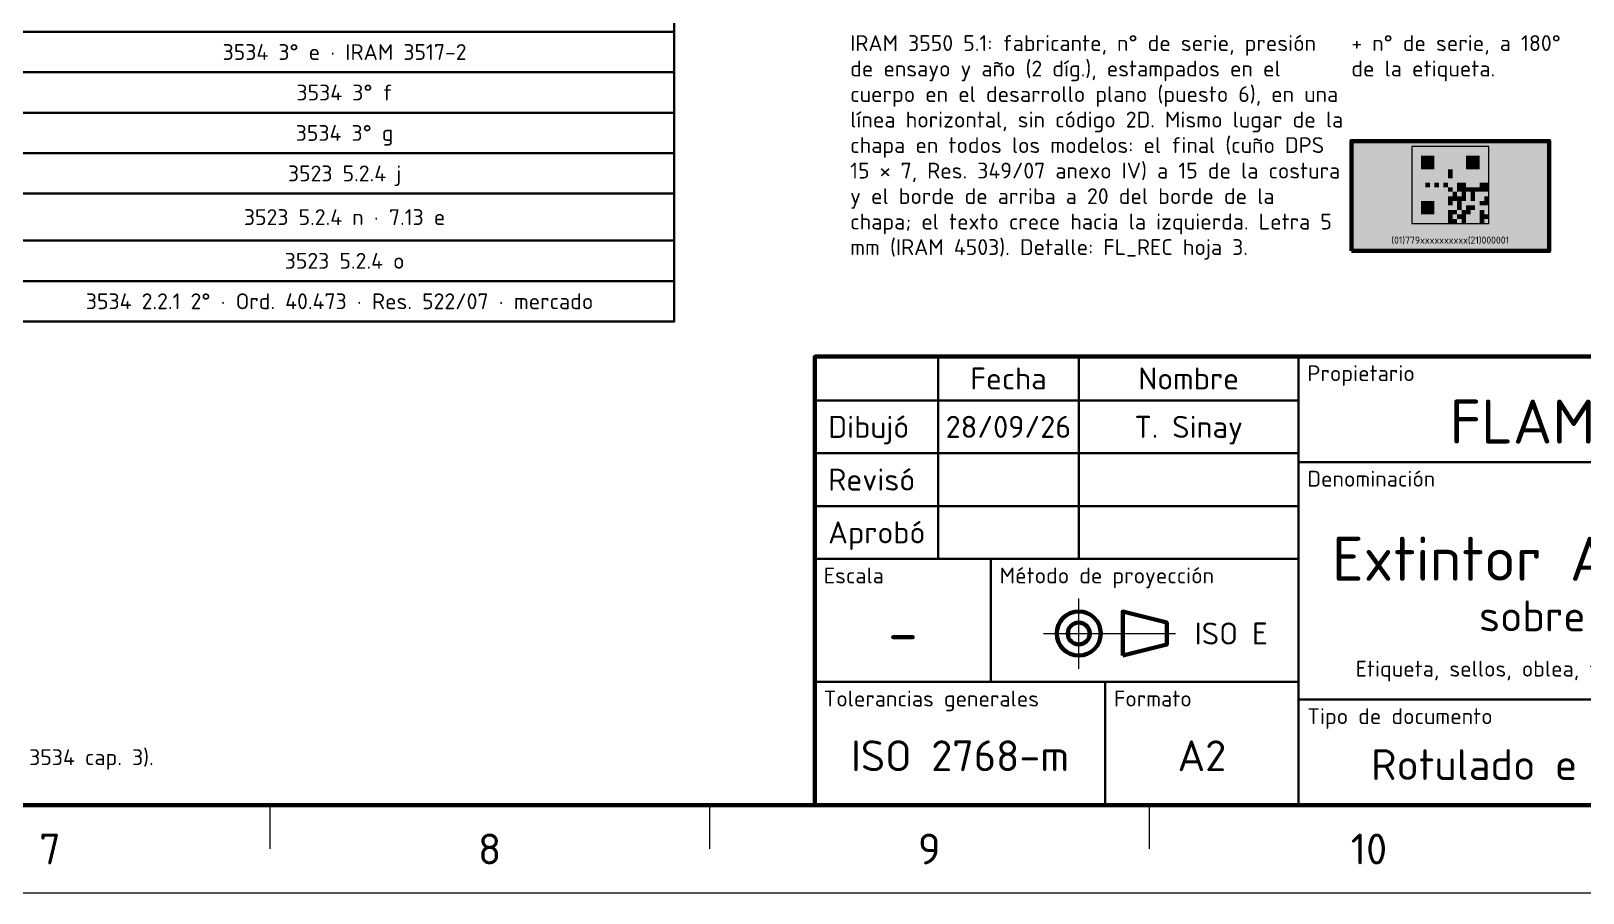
# Model space of a CAD drawing. Header units: millimetres. Extents: x 0 to 2382, y 0 to 420.
# Drawn here: x 2107.8 to 2284.3, y 0 to 98 of the extents above; entities that cross this region are included whole.
import ezdxf
from ezdxf.enums import TextEntityAlignment as Align

# ---------------------------------------------------------------- set-up
doc = ezdxf.new("R2010")
doc.units = ezdxf.units.MM
doc.linetypes.add('IRAM-F-TRAZO-PUNTO', pattern=[20, 15, -2, 1, -2])
for name, color, linetype, lineweight in [('01-VISIBLE', 7, 'CONTINUOUS', 70), ('03-EJE', 1, 'IRAM-F-TRAZO-PUNTO', 18), ('06-TEXTO', 7, 'CONTINUOUS', 25), ('07-RECUADRO', 7, 'CONTINUOUS', 70), ('08-FINA', 5, 'CONTINUOUS', 18), ('10-ROTULO', 7, 'CONTINUOUS', 35), ('11-TEXTO-ROTULO', 7, 'CONTINUOUS', 25), ('13-GRAFICA', 30, 'CONTINUOUS', 18)]:
    doc.layers.add(name, color=color, linetype=linetype, lineweight=lineweight)
doc.styles.add('ISO3098', font='isocpeur.ttf')

msp = doc.modelspace()

# ---------------------------------------------------------------- hatches: boundary and pattern name
at = {"layer": '13-GRAFICA', "true_color": 0xffffff}
h = msp.add_hatch(color=7, dxfattribs=at)
h.dxf.hatch_style = 1
h.paths.add_polyline_path([(2280.5, 73), (2280.5, 85.5), (2258, 85.5), (2258, 73)])
h = msp.add_hatch(color=7, dxfattribs=at)
h.dxf.hatch_style = 1
h.paths.add_polyline_path([(2273.625, 76.125), (2273.625, 84.875), (2264.875, 84.875), (2264.875, 76.125)])
at = {"layer": '13-GRAFICA', "true_color": 0x191919}
h = msp.add_hatch(color=7, dxfattribs=at)
h.dxf.hatch_style = 1
h.paths.add_polyline_path([(2264.875, 84.875), (2265.39, 84.875), (2265.39, 84.36), (2265.39, 81.787), (2265.39, 81.272), (2264.875, 81.272)])
h = msp.add_hatch(color=7, dxfattribs=at)
h.dxf.hatch_style = 1
h.paths.add_polyline_path([(2267.963, 84.875), (2267.963, 84.36), (2265.39, 84.36), (2265.39, 84.875)])
h = msp.add_hatch(color=7, dxfattribs=at)
h.dxf.hatch_style = 1
h.paths.add_polyline_path([(2268.478, 84.875), (2268.478, 81.272), (2267.963, 81.272), (2267.963, 81.787), (2267.963, 84.36), (2267.963, 84.875)])
h = msp.add_hatch(color=7, dxfattribs=at)
h.dxf.hatch_style = 1
h.paths.add_polyline_path([(2270.022, 84.875), (2270.537, 84.875), (2270.537, 84.36), (2270.537, 81.787), (2270.537, 81.272), (2270.022, 81.272)])
h = msp.add_hatch(color=7, dxfattribs=at)
h.dxf.hatch_style = 1
h.paths.add_polyline_path([(2273.11, 84.875), (2273.11, 84.36), (2270.537, 84.36), (2270.537, 84.875)])
h = msp.add_hatch(color=7, dxfattribs=at)
h.dxf.hatch_style = 1
h.paths.add_polyline_path([(2273.625, 84.875), (2273.625, 81.272), (2273.11, 81.272), (2273.11, 81.787), (2273.11, 84.36), (2273.11, 84.875)])
h = msp.add_hatch(color=7, dxfattribs=at)
h.dxf.hatch_style = 1
h.paths.add_polyline_path([(2267.449, 82.301), (2265.904, 82.301), (2265.904, 83.846), (2267.449, 83.846)])
h = msp.add_hatch(color=7, dxfattribs=at)
h.dxf.hatch_style = 1
h.paths.add_polyline_path([(2272.596, 82.301), (2271.051, 82.301), (2271.051, 83.846), (2272.596, 83.846)])
h = msp.add_hatch(color=7, dxfattribs=at)
h.dxf.hatch_style = 1
h.paths.add_polyline_path([(2265.39, 81.272), (2265.39, 81.787), (2267.963, 81.787), (2267.963, 81.272)])
h = msp.add_hatch(color=7, dxfattribs=at)
h.dxf.hatch_style = 1
h.paths.add_polyline_path([(2269.507, 81.787), (2269.507, 82.301), (2268.993, 82.301), (2268.993, 81.787)])
h = msp.add_hatch(color=7, dxfattribs=at)
h.dxf.hatch_style = 1
h.paths.add_polyline_path([(2269.507, 81.272), (2269.507, 81.787), (2268.993, 81.787), (2268.993, 81.272)])
h = msp.add_hatch(color=7, dxfattribs=at)
h.dxf.hatch_style = 1
h.paths.add_polyline_path([(2270.537, 81.272), (2270.537, 81.787), (2273.11, 81.787), (2273.11, 81.272)])
h = msp.add_hatch(color=7, dxfattribs=at)
h.dxf.hatch_style = 1
h.paths.add_polyline_path([(2264.875, 79.728), (2265.39, 79.728), (2265.39, 79.213), (2265.39, 76.64), (2265.39, 76.125), (2264.875, 76.125)])
h = msp.add_hatch(color=7, dxfattribs=at)
h.dxf.hatch_style = 1
h.paths.add_polyline_path([(2267.963, 79.728), (2267.963, 79.213), (2265.39, 79.213), (2265.39, 79.728)])
h = msp.add_hatch(color=7, dxfattribs=at)
h.dxf.hatch_style = 1
h.paths.add_polyline_path([(2266.934, 80.243), (2266.934, 80.757), (2266.419, 80.757), (2266.419, 80.243)])
h = msp.add_hatch(color=7, dxfattribs=at)
h.dxf.hatch_style = 1
h.paths.add_polyline_path([(2267.963, 80.243), (2267.963, 80.757), (2267.449, 80.757), (2267.449, 80.243)])
h = msp.add_hatch(color=7, dxfattribs=at)
h.dxf.hatch_style = 1
h.paths.add_polyline_path([(2268.478, 79.728), (2268.478, 76.125), (2267.963, 76.125), (2267.963, 76.64), (2267.963, 79.213), (2267.963, 79.728)])
h = msp.add_hatch(color=7, dxfattribs=at)
h.dxf.hatch_style = 1
h.paths.add_polyline_path([(2268.993, 80.243), (2268.993, 80.757), (2268.478, 80.757), (2268.478, 80.243)])
h = msp.add_hatch(color=7, dxfattribs=at)
h.dxf.hatch_style = 1
h.paths.add_polyline_path([(2269.507, 79.728), (2269.507, 80.243), (2268.993, 80.243), (2268.993, 79.728)])
h = msp.add_hatch(color=7, dxfattribs=at)
h.dxf.hatch_style = 1
h.paths.add_polyline_path([(2270.022, 79.213), (2270.022, 79.728), (2269.507, 79.728), (2269.507, 79.213)])
h = msp.add_hatch(color=7, dxfattribs=at)
h.dxf.hatch_style = 1
h.paths.add_polyline_path([(2270.537, 80.243), (2270.537, 80.757), (2270.022, 80.757), (2270.022, 80.243)])
h = msp.add_hatch(color=7, dxfattribs=at)
h.dxf.hatch_style = 1
h.paths.add_polyline_path([(2270.537, 79.728), (2270.537, 80.243), (2270.022, 80.243), (2270.022, 79.728)])
h = msp.add_hatch(color=7, dxfattribs=at)
h.dxf.hatch_style = 1
h.paths.add_polyline_path([(2271.051, 80.243), (2271.051, 80.757), (2270.537, 80.757), (2270.537, 80.243)])
h = msp.add_hatch(color=7, dxfattribs=at)
h.dxf.hatch_style = 1
h.paths.add_polyline_path([(2271.051, 79.728), (2271.051, 80.243), (2270.537, 80.243), (2270.537, 79.728)])
h = msp.add_hatch(color=7, dxfattribs=at)
h.dxf.hatch_style = 1
h.paths.add_polyline_path([(2271.051, 79.213), (2271.051, 79.728), (2270.537, 79.728), (2270.537, 79.213)])
h = msp.add_hatch(color=7, dxfattribs=at)
h.dxf.hatch_style = 1
h.paths.add_polyline_path([(2271.566, 79.728), (2271.566, 80.243), (2271.051, 80.243), (2271.051, 79.728)])
h = msp.add_hatch(color=7, dxfattribs=at)
h.dxf.hatch_style = 1
h.paths.add_polyline_path([(2272.081, 79.728), (2272.081, 80.243), (2271.566, 80.243), (2271.566, 79.728)])
h = msp.add_hatch(color=7, dxfattribs=at)
h.dxf.hatch_style = 1
h.paths.add_polyline_path([(2272.081, 79.213), (2272.081, 79.728), (2271.566, 79.728), (2271.566, 79.213)])
h = msp.add_hatch(color=7, dxfattribs=at)
h.dxf.hatch_style = 1
h.paths.add_polyline_path([(2272.596, 79.728), (2272.596, 80.243), (2272.081, 80.243), (2272.081, 79.728)])
h = msp.add_hatch(color=7, dxfattribs=at)
h.dxf.hatch_style = 1
h.paths.add_polyline_path([(2273.11, 80.243), (2273.11, 80.757), (2272.596, 80.757), (2272.596, 80.243)])
h = msp.add_hatch(color=7, dxfattribs=at)
h.dxf.hatch_style = 1
h.paths.add_polyline_path([(2273.11, 79.728), (2273.11, 80.243), (2272.596, 80.243), (2272.596, 79.728)])
h = msp.add_hatch(color=7, dxfattribs=at)
h.dxf.hatch_style = 1
h.paths.add_polyline_path([(2273.625, 80.243), (2273.625, 80.757), (2273.11, 80.757), (2273.11, 80.243)])
h = msp.add_hatch(color=7, dxfattribs=at)
h.dxf.hatch_style = 1
h.paths.add_polyline_path([(2273.625, 79.728), (2273.625, 80.243), (2273.11, 80.243), (2273.11, 79.728)])
h = msp.add_hatch(color=7, dxfattribs=at)
h.dxf.hatch_style = 1
h.paths.add_polyline_path([(2267.449, 77.154), (2265.904, 77.154), (2265.904, 78.699), (2267.449, 78.699)])
h = msp.add_hatch(color=7, dxfattribs=at)
h.dxf.hatch_style = 1
h.paths.add_polyline_path([(2269.507, 78.699), (2269.507, 79.213), (2268.993, 79.213), (2268.993, 78.699)])
h = msp.add_hatch(color=7, dxfattribs=at)
h.dxf.hatch_style = 1
h.paths.add_polyline_path([(2269.507, 78.184), (2269.507, 78.699), (2268.993, 78.699), (2268.993, 78.184)])
h = msp.add_hatch(color=7, dxfattribs=at)
h.dxf.hatch_style = 1
h.paths.add_polyline_path([(2269.507, 77.154), (2269.507, 77.669), (2268.993, 77.669), (2268.993, 77.154)])
h = msp.add_hatch(color=7, dxfattribs=at)
h.dxf.hatch_style = 1
h.paths.add_polyline_path([(2270.022, 78.699), (2270.022, 79.213), (2269.507, 79.213), (2269.507, 78.699)])
h = msp.add_hatch(color=7, dxfattribs=at)
h.dxf.hatch_style = 1
h.paths.add_polyline_path([(2270.022, 77.154), (2270.022, 77.669), (2269.507, 77.669), (2269.507, 77.154)])
h = msp.add_hatch(color=7, dxfattribs=at)
h.dxf.hatch_style = 1
h.paths.add_polyline_path([(2270.537, 78.699), (2270.537, 79.213), (2270.022, 79.213), (2270.022, 78.699)])
h = msp.add_hatch(color=7, dxfattribs=at)
h.dxf.hatch_style = 1
h.paths.add_polyline_path([(2270.537, 78.184), (2270.537, 78.699), (2270.022, 78.699), (2270.022, 78.184)])
h = msp.add_hatch(color=7, dxfattribs=at)
h.dxf.hatch_style = 1
h.paths.add_polyline_path([(2270.537, 77.669), (2270.537, 78.184), (2270.022, 78.184), (2270.022, 77.669)])
h = msp.add_hatch(color=7, dxfattribs=at)
h.dxf.hatch_style = 1
h.paths.add_polyline_path([(2271.051, 78.699), (2271.051, 79.213), (2270.537, 79.213), (2270.537, 78.699)])
h = msp.add_hatch(color=7, dxfattribs=at)
h.dxf.hatch_style = 1
h.paths.add_polyline_path([(2271.051, 77.154), (2271.051, 77.669), (2270.537, 77.669), (2270.537, 77.154)])
h = msp.add_hatch(color=7, dxfattribs=at)
h.dxf.hatch_style = 1
h.paths.add_polyline_path([(2271.566, 77.669), (2271.566, 78.184), (2271.051, 78.184), (2271.051, 77.669)])
h = msp.add_hatch(color=7, dxfattribs=at)
h.dxf.hatch_style = 1
h.paths.add_polyline_path([(2271.566, 77.154), (2271.566, 77.669), (2271.051, 77.669), (2271.051, 77.154)])
h = msp.add_hatch(color=7, dxfattribs=at)
h.dxf.hatch_style = 1
h.paths.add_polyline_path([(2272.081, 78.699), (2272.081, 79.213), (2271.566, 79.213), (2271.566, 78.699)])
h = msp.add_hatch(color=7, dxfattribs=at)
h.dxf.hatch_style = 1
h.paths.add_polyline_path([(2272.081, 77.669), (2272.081, 78.184), (2271.566, 78.184), (2271.566, 77.669)])
h = msp.add_hatch(color=7, dxfattribs=at)
h.dxf.hatch_style = 1
h.paths.add_polyline_path([(2273.11, 78.184), (2273.11, 78.699), (2272.596, 78.699), (2272.596, 78.184)])
h = msp.add_hatch(color=7, dxfattribs=at)
h.dxf.hatch_style = 1
h.paths.add_polyline_path([(2273.11, 77.154), (2273.11, 77.669), (2272.596, 77.669), (2272.596, 77.154)])
h = msp.add_hatch(color=7, dxfattribs=at)
h.dxf.hatch_style = 1
h.paths.add_polyline_path([(2273.625, 78.699), (2273.625, 79.213), (2273.11, 79.213), (2273.11, 78.699)])
h = msp.add_hatch(color=7, dxfattribs=at)
h.dxf.hatch_style = 1
h.paths.add_polyline_path([(2273.625, 78.184), (2273.625, 78.699), (2273.11, 78.699), (2273.11, 78.184)])
h = msp.add_hatch(color=7, dxfattribs=at)
h.dxf.hatch_style = 1
h.paths.add_polyline_path([(2265.39, 76.125), (2265.39, 76.64), (2267.963, 76.64), (2267.963, 76.125)])
h = msp.add_hatch(color=7, dxfattribs=at)
h.dxf.hatch_style = 1
h.paths.add_polyline_path([(2269.507, 76.64), (2269.507, 77.154), (2268.993, 77.154), (2268.993, 76.64)])
h = msp.add_hatch(color=7, dxfattribs=at)
h.dxf.hatch_style = 1
h.paths.add_polyline_path([(2269.507, 76.125), (2269.507, 76.64), (2268.993, 76.64), (2268.993, 76.125)])
h = msp.add_hatch(color=7, dxfattribs=at)
h.dxf.hatch_style = 1
h.paths.add_polyline_path([(2270.022, 76.125), (2270.022, 76.64), (2269.507, 76.64), (2269.507, 76.125)])
h = msp.add_hatch(color=7, dxfattribs=at)
h.dxf.hatch_style = 1
h.paths.add_polyline_path([(2270.537, 76.64), (2270.537, 77.154), (2270.022, 77.154), (2270.022, 76.64)])
h = msp.add_hatch(color=7, dxfattribs=at)
h.dxf.hatch_style = 1
h.paths.add_polyline_path([(2271.051, 76.64), (2271.051, 77.154), (2270.537, 77.154), (2270.537, 76.64)])
h = msp.add_hatch(color=7, dxfattribs=at)
h.dxf.hatch_style = 1
h.paths.add_polyline_path([(2271.051, 76.125), (2271.051, 76.64), (2270.537, 76.64), (2270.537, 76.125)])
h = msp.add_hatch(color=7, dxfattribs=at)
h.dxf.hatch_style = 1
h.paths.add_polyline_path([(2273.11, 76.64), (2273.11, 77.154), (2272.596, 77.154), (2272.596, 76.64)])
h = msp.add_hatch(color=7, dxfattribs=at)
h.dxf.hatch_style = 1
h.paths.add_polyline_path([(2273.11, 76.125), (2273.11, 76.64), (2272.596, 76.64), (2272.596, 76.125)])
h = msp.add_hatch(color=7, dxfattribs=at)
h.dxf.hatch_style = 1
h.paths.add_polyline_path([(2273.625, 76.64), (2273.625, 77.154), (2273.11, 77.154), (2273.11, 76.64)])

# ---------------------------------------------------------------- linework, layer by layer
at = {"layer": '01-VISIBLE'}
for points in [[(2258, 73), (2280.5, 73), (2280.5, 85.5), (2258, 85.5)], [(2232, 27), (2237, 28.25), (2237, 30.75), (2232, 32)]]:
    msp.add_lwpolyline(points, close=True, dxfattribs=at)
for radius in [2.5, 1.25]:
    msp.add_circle((2227, 29.5), radius, dxfattribs=at)
at = {"layer": '03-EJE'}
for p, q in [((2227, 25.5), (2227, 33.5)), ((2223, 29.5), (2238.5, 29.5))]:
    msp.add_line(p, q, dxfattribs=at)
at = {"layer": '07-RECUADRO'}
for points in [[(1813, 10), (2372, 10), (2372, 410), (1813, 410)], [(2197, 10), (2372, 10), (2372, 61), (2197, 61)]]:
    msp.add_lwpolyline(points, close=True, dxfattribs=at)
at = {"layer": '08-FINA'}
for p, q in [((2135, 10), (2135, 5)), ((2185, 10), (2185, 5)), ((2235, 10), (2235, 5))]:
    msp.add_line(p, q, dxfattribs=at)
for points in [[(1788, 0), (2382, 0), (2382, 420), (1788, 420)], [(2264.875, 76.125), (2273.625, 76.125), (2273.625, 84.875), (2264.875, 84.875)]]:
    msp.add_lwpolyline(points, close=True, dxfattribs=at)
at = {"layer": '10-ROTULO'}
for points in [[(2106, 97.92), (2181, 97.92), (2181, 102.52), (2106, 102.52)], [(2106, 93.32), (2181, 93.32), (2181, 97.92), (2106, 97.92)], [(2106, 88.72), (2181, 88.72), (2181, 93.32), (2106, 93.32)], [(2106, 84.12), (2181, 84.12), (2181, 88.72), (2106, 88.72)], [(2106, 79.52), (2181, 79.52), (2181, 84.12), (2106, 84.12)], [(2106, 74.18), (2181, 74.18), (2181, 79.52), (2106, 79.52)], [(2106, 69.58), (2181, 69.58), (2181, 74.18), (2106, 74.18)], [(2106, 64.98), (2181, 64.98), (2181, 69.58), (2106, 69.58)], [(2197, 56), (2211, 56), (2211, 61), (2197, 61)], [(2211, 56), (2227, 56), (2227, 61), (2211, 61)], [(2227, 56), (2252, 56), (2252, 61), (2227, 61)], [(2252, 49), (2322, 49), (2322, 61), (2252, 61)], [(2197, 50), (2211, 50), (2211, 56), (2197, 56)], [(2211, 50), (2227, 50), (2227, 56), (2211, 56)], [(2227, 50), (2252, 50), (2252, 56), (2227, 56)], [(2197, 44), (2211, 44), (2211, 50), (2197, 50)], [(2211, 44), (2227, 44), (2227, 50), (2211, 50)], [(2227, 44), (2252, 44), (2252, 50), (2227, 50)], [(2252, 22), (2322, 22), (2322, 49), (2252, 49)], [(2197, 38), (2211, 38), (2211, 44), (2197, 44)], [(2211, 38), (2227, 38), (2227, 44), (2211, 44)], [(2227, 38), (2252, 38), (2252, 44), (2227, 44)], [(2197, 24), (2217, 24), (2217, 38), (2197, 38)], [(2217, 24), (2252, 24), (2252, 38), (2217, 38)], [(2197, 10), (2230, 10), (2230, 24), (2197, 24)], [(2230, 10), (2252, 10), (2252, 24), (2230, 24)], [(2252, 10), (2322, 10), (2322, 22), (2252, 22)]]:
    msp.add_lwpolyline(points, close=True, dxfattribs=at)

# ---------------------------------------------------------------- texts
at = {"layer": '06-TEXTO', "style": 'ISO3098'}
for s, p in [('IRAM 3550 5.1: fabricante, n° de serie, presión', (2201, 95.2)), ('+ n° de serie, a 180°', (2258, 95.2)), ('de ensayo y año (2 díg.), estampados en el', (2201, 92.3)), ('de la etiqueta.', (2258, 92.3)), ('cuerpo en el desarrollo plano (puesto 6), en una', (2201, 89.4)), ('línea horizontal, sin código 2D. Mismo lugar de la', (2201, 86.5)), ('chapa en todos los modelos: el final (cuño DPS', (2201, 83.6)), ('15 × 7, Res. 349/07 anexo IV) a 15 de la costura', (2201, 80.7)), ('y el borde de arriba a 20 del borde de la', (2201, 77.8)), ('chapa; el texto crece hacia la izquierda. Letra 5', (2201, 74.9)), ('mm (IRAM 4503). Detalle: FL_REC hoja 3.', (2201, 72)), ('Letra de instrucciones 7,2 mm (IRAM 3534 2.2.4.3: masa total ≥ 9 kg: 6,5-10 mm); mayúsculas IRAM 4503, color en contraste. Ubic.: C panel central ≤ 108°, I/D alas, P pie. Vinilo laminado ensayado a adherencia ≥ 0,35 N/mm y abrasión 100 pasadas (IRAM 3534 cap. 3).', (1819, 14))]:
    msp.add_text(s, height=1.8, dxfattribs=at).set_placement(p, align=Align.BOTTOM_LEFT)
for s, height, p in [('3534 3° e · IRAM 3517-2', 1.8, (2143.5, 95.62)), ('3534 3° f', 1.8, (2143.5, 91.02)), ('3534 3° g', 1.8, (2143.5, 86.42)), ('3523 5.2.4 j', 1.8, (2143.5, 81.82)), ('3523 5.2.4 n · 7.13 e', 1.8, (2143.5, 76.85)), ('3523 5.2.4 o', 1.8, (2143.5, 71.88)), ('3534 2.2.1 2° · Ord. 40.473 · Res. 522/07 · mercado ', 1.8, (2143.5, 67.28)), ('7', 3.5, (2110, 5)), ('8', 3.5, (2160, 5)), ('9', 3.5, (2210, 5)), ('10', 3.5, (2260, 5))]:
    msp.add_text(s, height=height, dxfattribs=at).set_placement(p, align=Align.MIDDLE_CENTER)
at = {"layer": '11-TEXTO-ROTULO', "style": 'ISO3098'}
for s, height, p in [('Fecha', 2.5, (2219, 58.5)), ('Nombre', 2.5, (2239.5, 58.5)), ('FLAMA S.A.', 5, (2287, 53.6)), ('28/09/26', 2.5, (2219, 53)), ('T. Sinay', 2.5, (2239.5, 53)), ('Extintor ABC 100 kg', 5, (2287, 38)), ('sobre ruedas', 3.5, (2287, 31.5)), ('-', 5, (2207, 29.6)), ('Etiqueta, sellos, oblea, tarjeta, precinto y marcado', 1.8, (2287, 25.5)), ('ISO 2768-m', 3.5, (2213.5, 15.6)), ('A2', 3.5, (2241, 15.6)), ('Rotulado e identificación', 3.5, (2287, 14.6))]:
    msp.add_text(s, height=height, dxfattribs=at).set_placement(p, align=Align.MIDDLE_CENTER)
for s, p in [('Propietario', (2253, 60)), ('Denominación', (2253, 48)), ('Escala', (2198, 37)), ('Método de proyección', (2218, 37)), ('Tolerancias generales', (2198, 23)), ('Formato', (2231, 23)), ('Tipo de documento', (2253, 21))]:
    msp.add_text(s, height=1.8, dxfattribs=at).set_placement(p, align=Align.TOP_LEFT)
for s, p in [('Dibujó', (2198.5, 53)), ('Revisó', (2198.5, 47)), ('Aprobó', (2198.5, 41))]:
    msp.add_text(s, height=2.5, dxfattribs=at).set_placement(p, align=Align.MIDDLE_LEFT)
msp.add_text('ISO E', height=2.5, dxfattribs=at).set_placement((2248.5, 29.5), align=Align.MIDDLE_RIGHT)
at = {"layer": '13-GRAFICA', "style": 'ISO3098'}
msp.add_text('(01)779xxxxxxxxxx(21)000001', height=0.8, dxfattribs=at).set_placement((2269.25, 73.6), align=Align.BOTTOM_CENTER)

doc.saveas('drawing.dxf')
